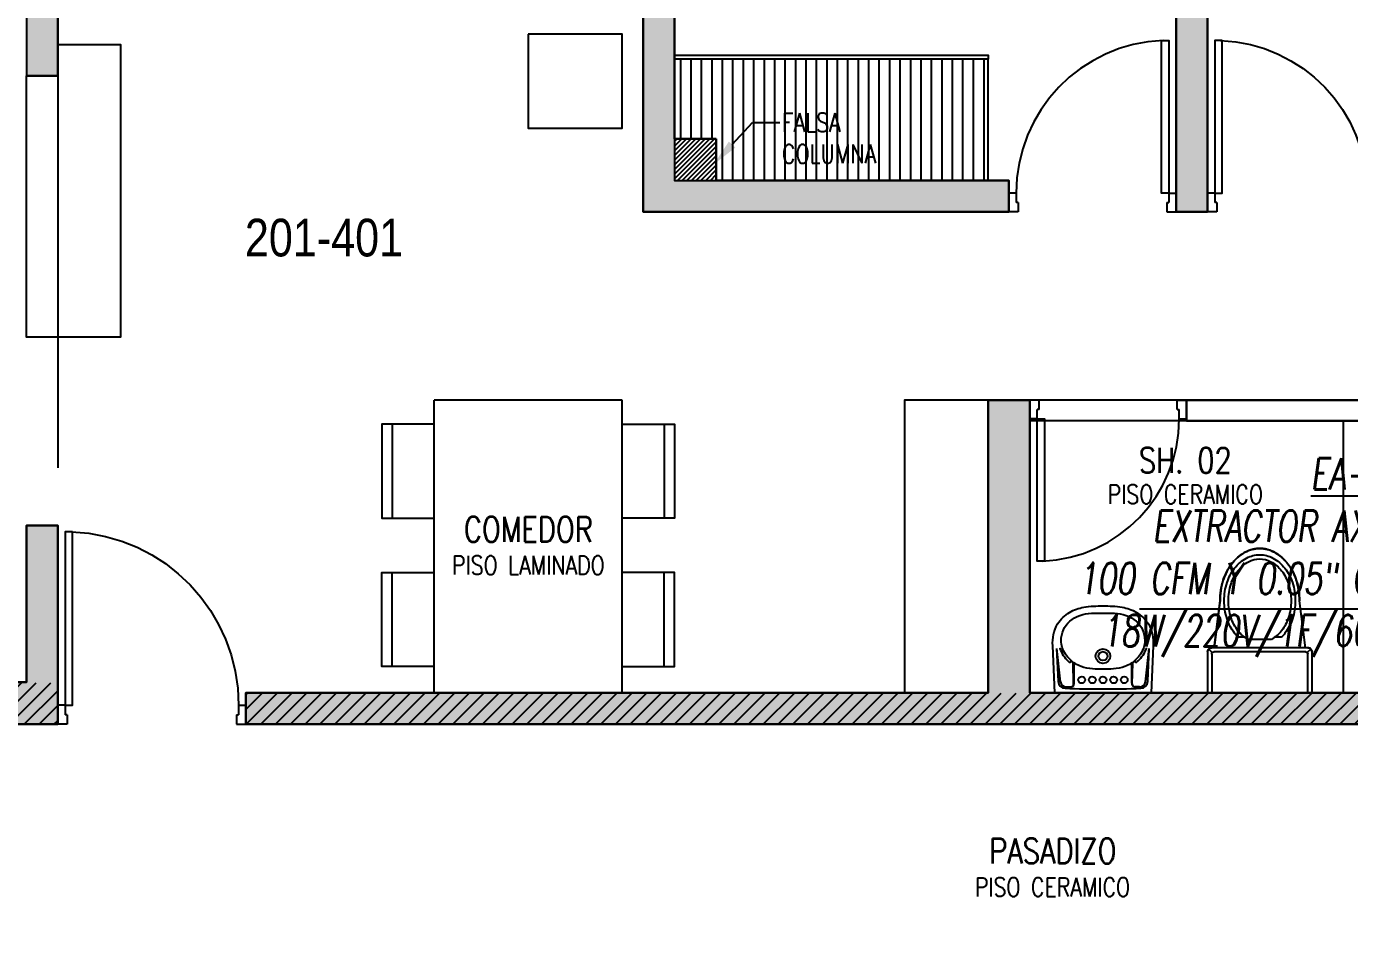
# Model space of a CAD drawing. Header units: millimetres. Extents: x -3 to 53, y -269 to 39.
# Drawn here: x 12 to 18.33, y -10.17 to -5.78 of the extents above; entities that cross this region are included whole.
import ezdxf
from ezdxf import colors
from ezdxf.entities.mleader import LeaderData, LeaderLine
from ezdxf.enums import TextEntityAlignment as Align
from ezdxf.math import Vec2, Vec3

# ---------------------------------------------------------------- set-up
doc = ezdxf.new("R2010")
doc.units = ezdxf.units.MM
doc.header["$LTSCALE"] = 15
doc.linetypes.add('HIDDEN2', pattern=[0.1875, 0.125, -0.0625])
doc.layers.get('0').update_dxf_attribs({"color": 250})
for name, color, linetype in [('A-EST HATCH', 250, 'Continuous'), ('A-EST PLACAS', 250, 'Continuous'), ('A-EST VIGAS', 250, 'HIDDEN2'), ('A-HATCH', 250, 'Continuous'), ('A-MOBILIARIO', 250, 'Continuous'), ('A-MURO BAJO', 251, 'Continuous'), ('A-NUMERACIONDEP', 251, 'Continuous'), ('A-PROYECCIONES', 250, 'HIDDEN2'), ('A-SANITARIOS', 250, 'Continuous'), ('A-TEXTO-ACABADO PISO', 250, 'Continuous'), ('A-TEXTO-AMBIENTE', 252, 'Continuous'), ('A-TEXTO-INDICACIONES', 250, 'Continuous'), ('DLP_MOBILIARIO FIJO', 250, 'Continuous'), ('L6 Linea fina', 141, 'Continuous'), ('MURO CF 60', 250, 'Continuous')]:
    doc.layers.add(name, color=color, linetype=linetype)
doc.layers.add('A-MUROS', color=252, linetype='Continuous', lineweight=30)
doc.styles.add('JNV ING', font='romans.shx', dxfattribs={"width": 0.7, "oblique": 8, "height": 0.15})
doc.styles.add('R80', font='ARIALN.TTF', dxfattribs={"height": 2.03})
doc.styles.add('ROMANS', font='romans.shx', dxfattribs={"width": 0.8})
pattern_1 = [(45, (359.99941, -38.84403), (-0.035355339, 0.035355339), [])]

# ---------------------------------------------------------------- blocks, each defined once
blk = doc.blocks.new('EST-P2')
at = {"layer": 'A-EST HATCH'}
h = blk.add_hatch(color=256, dxfattribs=at)
h.dxf.hatch_style = 1
h.paths.add_polyline_path([(-10.5, -10.99), (-10.5, -4.925), (-12, -4.925), (-12, -5.675), (-12.15, -5.675), (-12.15, -4.725), (-10.35, -4.725), (-10.35, -5.6), (-8.85, -5.6), (-8.85, -5.1), (-8.7, -5.1), (-8.7, -5.8), (-10.35, -5.8), (-10.35, -10.99)])
h.paths.add_polyline_path([(-31.6, -0.925), (-30, -0.925), (-30, 2.175), (-31.2, 2.175), (-31.2, 2.325), (-29.85, 2.325), (-29.85, -1.075), (-31.6, -1.075)])
h.paths.add_polyline_path([(-32.4, 2.325), (-32.55, 2.325), (-32.55, -1.075), (-32.4, -1.075)])
h.paths.add_polyline_path([(-37.9, 2.8), (-38.2, 2.8), (-38.2, 2.65), (-38.05, 2.65), (-38.05, -0.425), (-37.9, -0.425)])
h.paths.add_polyline_path([(-34.95, 2.175), (-34.95, -0.925), (-33.35, -0.925), (-33.35, -1.075), (-35.1, -1.075), (-35.1, 2.325), (-33.75, 2.325), (-33.75, 2.175)])
h.paths.add_polyline_path([(-44.2, 2.65), (-44.8, 2.65), (-44.8, 2.8), (-44.05, 2.8), (-44.05, -0.6), (-45.2, -0.6), (-45.2, -0.45), (-44.2, -0.45)])
h.paths.add_polyline_path([(-46, 2.8), (-46, -0.6), (-46.15, -0.6), (-46.15, 2.8)])
h.paths.add_polyline_path([(-46.95, -0.45), (-48.55, -0.45), (-48.55, 2.65), (-47.35, 2.65), (-47.35, 2.8), (-48.7, 2.8), (-48.7, -0.6), (-46.95, -0.6)])
h.paths.add_polyline_path([(-44.2, -10.9), (-44.8, -10.9), (-44.8, -11.05), (-44.05, -11.05), (-44.05, -7.65), (-45.2, -7.65), (-45.2, -7.8), (-44.2, -7.8)])
h.paths.add_polyline_path([(-46, -11.05), (-46, -7.65), (-46.15, -7.65), (-46.15, -11.05)])
h.paths.add_polyline_path([(-46.95, -7.8), (-48.55, -7.8), (-48.55, -10.9), (-47.35, -10.9), (-47.35, -11.05), (-48.7, -11.05), (-48.7, -7.65), (-46.95, -7.65)])
h.paths.add_polyline_path([(-41.35, -7.55), (-41.2, -7.55), (-41.2, -10.9), (-41.05, -10.9), (-41.05, -11.05), (-41.35, -11.05)])
h.paths.add_polyline_path([(-31.6, -7.325), (-30, -7.325), (-30, -10.425), (-31.2, -10.425), (-31.2, -10.575), (-29.85, -10.575), (-29.85, -7.175), (-31.6, -7.175)])
h.paths.add_polyline_path([(-32.4, -10.575), (-32.55, -10.575), (-32.55, -7.175), (-32.4, -7.175)])
h.paths.add_polyline_path([(-37.9, -11.05), (-38.2, -11.05), (-38.2, -10.9), (-38.05, -10.9), (-38.05, -7.825), (-37.9, -7.825)])
h.paths.add_polyline_path([(-34.95, -10.425), (-34.95, -7.325), (-33.35, -7.325), (-33.35, -7.175), (-35.1, -7.175), (-35.1, -10.575), (-33.75, -10.575), (-33.75, -10.425)])
h.paths.add_polyline_path([(-18.45, -0.925), (-20.05, -0.925), (-20.05, 2.175), (-18.85, 2.175), (-18.85, 2.325), (-20.2, 2.325), (-20.2, -1.075), (-18.45, -1.075)])
h.paths.add_polyline_path([(-17.65, 2.325), (-17.5, 2.325), (-17.5, -1.075), (-17.65, -1.075)])
h.paths.add_polyline_path([(-11.85, 2.8), (-11.85, 2.65), (-12, 2.65), (-12, -0.425), (-12.15, -0.425), (-12.15, 2.8)])
h.paths.add_polyline_path([(-15.1, 2.175), (-15.1, -0.925), (-16.7, -0.925), (-16.7, -1.075), (-14.95, -1.075), (-14.95, 2.325), (-16.3, 2.325), (-16.3, 2.175)])
h.paths.add_polyline_path([(-10.35, -2.45), (-8.7, -2.45), (-8.7, -3.15), (-8.85, -3.15), (-8.85, -2.65), (-10.35, -2.65), (-10.35, -3.525), (-12.15, -3.525), (-12.15, -2.575), (-12, -2.575), (-12, -3.325), (-10.5, -3.325), (-10.5, 2.74), (-10.35, 2.74)])
h.paths.add_polyline_path([(-5.85, 2.65), (-5.25, 2.65), (-5.25, 2.8), (-6, 2.8), (-6, -0.6), (-4.85, -0.6), (-4.85, -0.45), (-5.85, -0.45)])
h.paths.add_polyline_path([(-4.05, 2.8), (-4.05, -0.6), (-3.9, -0.6), (-3.9, 2.8)])
h.paths.add_polyline_path([(-3.1, -0.45), (-1.5, -0.45), (-1.5, 2.65), (-2.7, 2.65), (-2.7, 2.8), (-1.35, 2.8), (-1.35, -0.6), (-3.1, -0.6)])
h.paths.add_polyline_path([(-4.05, -11.05), (-4.05, -7.65), (-3.9, -7.65), (-3.9, -11.05)])
h.paths.add_polyline_path([(-3.1, -7.8), (-1.5, -7.8), (-1.5, -10.9), (-2.7, -10.9), (-2.7, -11.05), (-1.35, -11.05), (-1.35, -7.65), (-3.1, -7.65)])
h.paths.add_polyline_path([(-8.7, -7.55), (-8.85, -7.55), (-8.85, -10.9), (-9, -10.9), (-9, -11.05), (-8.7, -11.05)])
h.paths.add_polyline_path([(-18.45, -7.325), (-20.05, -7.325), (-20.05, -10.425), (-18.85, -10.425), (-18.85, -10.575), (-20.2, -10.575), (-20.2, -7.175), (-18.45, -7.175)])
h.paths.add_polyline_path([(-17.65, -10.575), (-17.5, -10.575), (-17.5, -7.175), (-17.65, -7.175)])
h.paths.add_polyline_path([(-12.15, -11.05), (-11.85, -11.05), (-11.85, -10.9), (-12, -10.9), (-12, -7.825), (-12.15, -7.825)])
h.paths.add_polyline_path([(-15.1, -10.425), (-15.1, -7.325), (-16.7, -7.325), (-16.7, -7.175), (-14.95, -7.175), (-14.95, -10.575), (-16.3, -10.575), (-16.3, -10.425)])
h.paths.add_polyline_path([(-39.7, -4.725), (-37.9, -4.725), (-37.9, -5.675), (-38.05, -5.675), (-38.05, -4.925), (-39.55, -4.925), (-39.55, -10.99), (-39.7, -10.99), (-39.7, -5.8), (-41.35, -5.8), (-41.35, -5.1), (-41.2, -5.1), (-41.2, -5.6), (-39.7, -5.6)])
h.paths.add_polyline_path([(-6, -11.05), (-6, -7.65), (-4.85, -7.65), (-4.85, -7.8), (-5.85, -7.8), (-5.85, -10.9), (-5.25, -10.9), (-5.25, -11.05)])
h.paths.add_polyline_path([(-3.0968, -2.7), (-2.95, -2.7), (-2.95, -1.5), (-5.1, -1.5), (-5.1, -1.65), (-4.65, -1.65), (-4.65, -3.25), (-4.45, -3.25), (-4.45, -1.65), (-3.1, -1.65), (-3.1, -2.7)], flags=17)
h.paths.add_polyline_path([(-3.0968, -5.55), (-2.95, -5.55), (-2.95, -6.75), (-5.1, -6.75), (-5.1, -6.6), (-4.65, -6.6), (-4.65, -5), (-4.45, -5), (-4.45, -6.6), (-3.1, -6.6), (-3.1, -5.55)], flags=17)
h.paths.add_polyline_path([(-8.8501, -4.05), (-6, -4.05), (-6, -1.5), (-5.85, -1.5), (-5.85, -4.05), (-3.1, -4.05), (-3.1, -3.45), (-2.95, -3.45), (-2.95, -4.05), (-0.2, -4.05), (-0.2, 0), (0, 0), (0, -8.25), (-0.2, -8.25), (-0.2, -4.2), (-2.95, -4.2), (-2.95, -4.8), (-3.1, -4.8), (-3.1, -4.2), (-5.85, -4.2), (-5.85, -6.75), (-6, -6.75), (-6, -4.2), (-8.8501, -4.2)])
h.paths.add_polyline_path([(-8.7, 2.8), (-8.7, -0.7), (-8.85, -0.7), (-8.85, 2.65), (-9, 2.65), (-9, 2.8)])
h.paths.add_polyline_path([(-39.7, 2.74), (-39.7, -2.45), (-41.35, -2.45), (-41.35, -3.15), (-41.2, -3.15), (-41.2, -2.65), (-39.7, -2.65), (-39.7, -3.525), (-37.9, -3.525), (-37.9, -2.575), (-38.05, -2.575), (-38.05, -3.325), (-39.55, -3.325), (-39.55, 2.74)])
h.paths.add_polyline_path([(-47.1, -4.05), (-49.85, -4.05), (-49.85, 0), (-50.05, 0), (-50.05, -8.25), (-49.85, -8.25), (-49.85, -4.2), (-47.1, -4.2), (-47.1, -4.8), (-46.95, -4.8), (-46.95, -4.2), (-44.2, -4.2), (-44.2, -6.75), (-44.05, -6.75), (-44.05, -4.2), (-41.1999, -4.2), (-41.1999, -4.05), (-44.05, -4.05), (-44.05, -1.5), (-44.2, -1.5), (-44.2, -4.05), (-46.95, -4.05), (-46.95, -3.45), (-47.1, -3.45)])
h.paths.add_polyline_path([(-41.35, 2.8), (-41.05, 2.8), (-41.05, 2.65), (-41.2, 2.65), (-41.2, -0.7), (-41.35, -0.7)])
h.paths.add_polyline_path([(-46.9532, -2.7), (-47.1, -2.7), (-47.1, -1.5), (-44.95, -1.5), (-44.95, -1.65), (-45.4, -1.65), (-45.4, -3.25), (-45.6, -3.25), (-45.6, -1.65), (-46.95, -1.65), (-46.95, -2.7)], flags=17)
h.paths.add_polyline_path([(-46.9532, -5.55), (-47.1, -5.55), (-47.1, -6.75), (-44.95, -6.75), (-44.95, -6.6), (-45.4, -6.6), (-45.4, -5), (-45.6, -5), (-45.6, -6.6), (-46.95, -6.6), (-46.95, -5.55)], flags=17)
h.paths.add_polyline_path([(-26.7, -3.525), (-26.85, -3.525), (-26.85, 0.175), (-26.7, 0.175)])
h.paths.add_polyline_path([(-22.45, -3.525), (-13.05, -3.525), (-13.05, -3.375), (-16.6, -3.375), (-16.6, -1.975), (-16.8, -1.975), (-16.8, -3.375), (-19.7, -3.375), (-19.7, -1.975), (-19.85, -1.975), (-19.85, -3.375), (-22.25, -3.375), (-22.25, -2.125), (-20.6, -2.125), (-20.6, -1.975), (-22.875, -1.975), (-22.875, -2.125), (-22.45, -2.125)])
h.paths.add_polyline_path([(-22.9, -3.525), (-24.9, -3.525), (-24.9, -3.375), (-23.05, -3.375), (-23.05, 0.025), (-24.9, 0.025), (-24.9, 0.175), (-23.05, 0.175), (-23.05, 2.325), (-22.2, 2.325), (-22.2, 2.175), (-22.9, 2.175)])
h.paths.add_polyline_path([(-27.6, -2.125), (-27.6, -3.525), (-37, -3.525), (-37, -3.375), (-33.45, -3.375), (-33.45, -1.975), (-33.25, -1.975), (-33.25, -3.375), (-30.35, -3.375), (-30.35, -1.975), (-30.2, -1.975), (-30.2, -3.375), (-27.8, -3.375), (-27.8, -2.125), (-29.45, -2.125), (-29.45, -1.975), (-27.255, -1.975), (-27.255, -2.125)])
h.paths.add_polyline_path([(-27.23, 2.175), (-27.85, 2.175), (-27.85, 2.325), (-27.03, 2.325), (-27.03, -3.525), (-27.23, -3.525)])
h.paths.add_polyline_path([(-27.03, -6.3), (-27.03, -10.575), (-27.85, -10.575), (-27.85, -10.425), (-27.23, -10.425), (-27.23, -6.3)])
h.paths.add_polyline_path([(-29, -6.275), (-29, -6.125), (-27.23, -6.125), (-27.23, -4.875), (-29.75, -4.875), (-29.75, -6.275), (-29.9, -6.275), (-29.9, -4.875), (-33.25, -4.875), (-33.25, -6.275), (-33.45, -6.275), (-33.45, -4.875), (-37, -4.875), (-37, -4.725), (-27.03, -4.725), (-27.03, -6.275)])
h.paths.add_polyline_path([(-23.05, -6.3), (-23.05, -10.025), (-26.7, -10.025), (-26.7, -7.375), (-24.35, -7.375), (-24.35, -6.825), (-24.05, -6.825), (-24.05, -6.675), (-24.5, -6.675), (-24.5, -7.225), (-26.7, -7.225), (-26.7, -4.875), (-24.05, -4.875), (-24.05, -4.725), (-26.85, -4.725), (-26.85, -10.175), (-23.05, -10.175), (-23.05, -10.575), (-22.2, -10.575), (-22.2, -10.425), (-22.9, -10.425), (-22.9, -6.3)])
h.paths.add_polyline_path([(-21.05, -6.275), (-21.05, -6.125), (-22.85, -6.125), (-22.85, -4.875), (-20.3, -4.875), (-20.3, -6.275), (-20.15, -6.275), (-20.15, -4.875), (-16.8, -4.875), (-16.8, -6.275), (-16.6, -6.275), (-16.6, -4.875), (-13.05, -4.875), (-13.05, -4.725), (-23.05, -4.725), (-23.05, -6.275)])
at = {"layer": 'A-EST PLACAS'}
for points in [[(-37.9, 2.8), (-38.2, 2.8), (-38.2, 2.65), (-38.05, 2.65), (-38.05, -0.425), (-37.9, -0.425)], [(-39.7, 2.74), (-39.7, -2.45), (-41.35, -2.45), (-41.35, -3.15), (-41.2, -3.15), (-41.2, -2.65), (-39.7, -2.65), (-39.7, -3.525), (-37.9, -3.525), (-37.9, -2.575), (-38.05, -2.575), (-38.05, -3.325), (-39.55, -3.325), (-39.55, 2.74)], [(-34.95, 2.175), (-34.95, -0.925), (-33.35, -0.925), (-33.35, -1.075), (-35.1, -1.075), (-35.1, 2.325), (-33.75, 2.325), (-33.75, 2.175)], [(-32.4, 2.325), (-32.55, 2.325), (-32.55, -1.075), (-32.4, -1.075)], [(-27.6, -2.125), (-27.6, -3.525), (-37, -3.525), (-37, -3.375), (-33.45, -3.375), (-33.45, -1.975), (-33.25, -1.975), (-33.25, -3.375), (-30.35, -3.375), (-30.35, -1.975), (-30.2, -1.975), (-30.2, -3.375), (-27.8, -3.375), (-27.8, -2.125), (-29.45, -2.125), (-29.45, -1.975), (-27.255, -1.975), (-27.255, -2.125)]]:
    blk.add_lwpolyline(points, close=True, dxfattribs=at)
at = {"layer": 'A-EST VIGAS'}
blk.add_line((-37.9, -0.425), (-37.9, -2.575), dxfattribs=at)
blk = doc.blocks.new('_Dot')
at = {"color": 0, "linetype": 'ByBlock', "lineweight": -2}
blk.add_line((-0.5, 0), (-1, 0), dxfattribs=at)
at = {"color": 0, "linetype": 'ByBlock', "const_width": 0.5}
blk.add_lwpolyline([(-0.25, 0, 1), (0.25, 0, 1)], format="xyb", close=True, dxfattribs=at)
blk = doc.blocks.new('SIFON JET_PLANTA')
at = {"extrusion": (-2.64698e-23, 6.61744e-24, -1)}
for p, q in [((-0.449, 0.1899, 0), (-0.44, 0.19, 0)), ((-0.44, 0.19, 0), (-0.4322, 0.191, 0)), ((-0.4322, 0.191, 0), (-0.215, 0.2181, 0)), ((-0.215, 0.2278, 0), (-0.2149, 0.2323, 0)), ((-0.215, 0.2234, 0), (-0.215, 0.2278, 0)), ((-0.215, 0.2181, 0), (-0.215, 0.2234, 0)), ((-0.2149, 0.2323, 0), (-0.2142, 0.2356, 0)), ((-0.2142, 0.2356, 0), (-0.2129, 0.239, 0)), ((-0.2129, 0.239, 0), (-0.211, 0.2419, 0)), ((-0.211, 0.2419, 0), (-0.2091, 0.2441, 0)), ((-0.2091, 0.2441, 0), (-0.2077, 0.2455, 0)), ((-0.2077, 0.2455, 0), (-0.2055, 0.247, 0)), ((-0.2055, 0.247, 0), (-0.2007, 0.2492, 0)), ((-0.2007, 0.2492, 0), (-0.195, 0.25, 0)), ((-0.195, 0.25, 0), (-0.195, 0.25, 0)), ((-0.195, 0.25, 0), (-0.1605, 0.25, 0)), ((-0.1605, 0.25, 0), (-0.0975, 0.25, 0)), ((-0.0975, 0.25, 0), (-0.0323, 0.25, 0)), ((-0.0323, 0.25, 0), (0, 0.25, 0)), ((0, 0.25, 0), (0, -0.25, 0)), ((-0.6299, 0.1235, 0), (-0.6251, 0.1276, 0)), ((-0.6251, 0.1276, 0), (-0.6206, 0.1314, 0)), ((-0.6206, 0.1314, 0), (-0.6168, 0.1344, 0)), ((-0.6168, 0.1344, 0), (-0.6106, 0.1389, 0)), ((-0.6106, 0.1389, 0), (-0.6061, 0.142, 0)), ((-0.6061, 0.142, 0), (-0.6, 0.1461, 0)), ((-0.6, 0.1461, 0), (-0.5963, 0.1484, 0)), ((-0.5963, 0.1484, 0), (-0.5908, 0.1517, 0)), ((-0.5908, 0.1517, 0), (-0.5862, 0.1543, 0)), ((-0.5862, 0.1543, 0), (-0.5794, 0.158, 0)), ((-0.5794, 0.158, 0), (-0.5693, 0.1629, 0)), ((-0.5693, 0.1629, 0), (-0.5517, 0.1703, 0)), ((-0.5517, 0.1703, 0), (-0.5465, 0.1722, 0)), ((-0.5465, 0.1722, 0), (-0.5385, 0.1749, 0)), ((-0.5385, 0.1749, 0), (-0.5346, 0.176, 0)), ((-0.5346, 0.176, 0), (-0.5265, 0.1784, 0)), ((-0.5265, 0.1784, 0), (-0.5216, 0.1797, 0)), ((-0.5216, 0.1797, 0), (-0.5148, 0.1813, 0)), ((-0.5148, 0.1813, 0), (-0.5079, 0.1829, 0)), ((-0.5079, 0.1829, 0), (-0.5016, 0.1842, 0)), ((-0.5016, 0.1842, 0), (-0.4865, 0.1867, 0)), ((-0.4865, 0.1867, 0), (-0.4763, 0.188, 0)), ((-0.4763, 0.188, 0), (-0.4726, 0.1884, 0)), ((-0.4726, 0.1884, 0), (-0.4636, 0.1892, 0)), ((-0.4636, 0.1892, 0), (-0.4549, 0.1897, 0)), ((-0.4549, 0.1897, 0), (-0.449, 0.1899, 0)), ((-0.6779, 0.0582, 0), (-0.6745, 0.0655, 0)), ((-0.6745, 0.0655, 0), (-0.6722, 0.0699, 0)), ((-0.6745, 0.0655, 0), (-0.6745, 0.0655, 0)), ((-0.6722, 0.0699, 0), (-0.6705, 0.0728, 0)), ((-0.6705, 0.0728, 0), (-0.669, 0.0755, 0)), ((-0.669, 0.0755, 0), (-0.6672, 0.0785, 0)), ((-0.6672, 0.0785, 0), (-0.665, 0.082, 0)), ((-0.665, 0.082, 0), (-0.6634, 0.0845, 0)), ((-0.6634, 0.0845, 0), (-0.6611, 0.088, 0)), ((-0.6611, 0.088, 0), (-0.657, 0.0936, 0)), ((-0.657, 0.0936, 0), (-0.6534, 0.0984, 0)), ((-0.657, 0.0936, 0), (-0.657, 0.0936, 0)), ((-0.6534, 0.0984, 0), (-0.6503, 0.1023, 0)), ((-0.6534, 0.0984, 0), (-0.6534, 0.0984, 0)), ((-0.6503, 0.1023, 0), (-0.6453, 0.108, 0)), ((-0.6453, 0.108, 0), (-0.6386, 0.1152, 0)), ((-0.6386, 0.1152, 0), (-0.6326, 0.121, 0)), ((-0.6326, 0.121, 0), (-0.6299, 0.1235, 0)), ((-0.69, 0, 0), (-0.6899, 0.0044, 0)), ((-0.6899, 0.0044, 0), (-0.6897, 0.0096, 0)), ((-0.6897, 0.0096, 0), (-0.6893, 0.014, 0)), ((-0.6893, 0.014, 0), (-0.6887, 0.0194, 0)), ((-0.6887, 0.0194, 0), (-0.6881, 0.0236, 0)), ((-0.6881, 0.0236, 0), (-0.6872, 0.0284, 0)), ((-0.6881, 0.0236, 0), (-0.6881, 0.0236, 0)), ((-0.6872, 0.0284, 0), (-0.6867, 0.031, 0)), ((-0.6867, 0.031, 0), (-0.6855, 0.0361, 0)), ((-0.6855, 0.0361, 0), (-0.6838, 0.0421, 0)), ((-0.6855, 0.0361, 0), (-0.6855, 0.0361, 0)), ((-0.6838, 0.0421, 0), (-0.6819, 0.048, 0)), ((-0.6838, 0.0421, 0), (-0.6838, 0.0421, 0)), ((-0.6819, 0.048, 0), (-0.6804, 0.0521, 0)), ((-0.6804, 0.0521, 0), (-0.6793, 0.0547, 0)), ((-0.6793, 0.0547, 0), (-0.6779, 0.0582, 0)), ((-0.6899, -0.0065, 0), (-0.69, 0, 0)), ((-0.6896, -0.0111, 0), (-0.6899, -0.0065, 0)), ((-0.6891, -0.0164, 0), (-0.6896, -0.0111, 0)), ((-0.6881, -0.0232, 0), (-0.6891, -0.0164, 0)), ((-0.6876, -0.0264, 0), (-0.6881, -0.0232, 0)), ((-0.687, -0.0296, 0), (-0.6876, -0.0264, 0)), ((-0.6864, -0.0321, 0), (-0.687, -0.0296, 0)), ((-0.6855, -0.0361, 0), (-0.6864, -0.0321, 0)), ((-0.6838, -0.0419, 0), (-0.6855, -0.0361, 0)), ((-0.6827, -0.0457, 0), (-0.6838, -0.0419, 0)), ((-0.6814, -0.0492, 0), (-0.6827, -0.0457, 0)), ((-0.6803, -0.0522, 0), (-0.6814, -0.0492, 0)), ((-0.6792, -0.0551, 0), (-0.6803, -0.0522, 0)), ((-0.6779, -0.0581, 0), (-0.6792, -0.0551, 0)), ((-0.677, -0.0602, 0), (-0.6779, -0.0581, 0)), ((-0.6751, -0.0642, 0), (-0.677, -0.0602, 0)), ((-0.6722, -0.0699, 0), (-0.6751, -0.0642, 0)), ((-0.6706, -0.0727, 0), (-0.6722, -0.0699, 0)), ((-0.6679, -0.0774, 0), (-0.6706, -0.0727, 0)), ((-0.6646, -0.0826, 0), (-0.6679, -0.0774, 0)), ((-0.6623, -0.0862, 0), (-0.6646, -0.0826, 0)), ((-0.6599, -0.0897, 0), (-0.6623, -0.0862, 0)), ((-0.6554, -0.0958, 0), (-0.6599, -0.0897, 0)), ((-0.6494, -0.1032, 0), (-0.6554, -0.0958, 0)), ((-0.6458, -0.1074, 0), (-0.6494, -0.1032, 0)), ((-0.64, -0.1137, 0), (-0.6458, -0.1074, 0)), ((-0.6379, -0.1158, 0), (-0.64, -0.1137, 0)), ((-0.6347, -0.119, 0), (-0.6379, -0.1158, 0)), ((-0.6335, -0.1201, 0), (-0.6347, -0.119, 0)), ((-0.6347, -0.119, 0), (-0.6347, -0.119, 0)), ((-0.6318, -0.1217, 0), (-0.6335, -0.1201, 0)), ((-0.6305, -0.123, 0), (-0.6318, -0.1217, 0)), ((-0.6318, -0.1217, 0), (-0.6318, -0.1217, 0)), ((-0.6288, -0.1244, 0), (-0.6305, -0.123, 0)), ((-0.6276, -0.1255, 0), (-0.6288, -0.1244, 0)), ((-0.6262, -0.1268, 0), (-0.6276, -0.1255, 0)), ((-0.6245, -0.1281, 0), (-0.6262, -0.1268, 0)), ((-0.6235, -0.1291, 0), (-0.6245, -0.1281, 0)), ((-0.6245, -0.1281, 0), (-0.6245, -0.1281, 0)), ((-0.6223, -0.13, 0), (-0.6235, -0.1291, 0)), ((-0.6215, -0.1307, 0), (-0.6223, -0.13, 0)), ((-0.6204, -0.1315, 0), (-0.6215, -0.1307, 0)), ((-0.6193, -0.1324, 0), (-0.6204, -0.1315, 0)), ((-0.6179, -0.1335, 0), (-0.6193, -0.1324, 0)), ((-0.6168, -0.1344, 0), (-0.6179, -0.1335, 0)), ((-0.6153, -0.1355, 0), (-0.6168, -0.1344, 0)), ((-0.6142, -0.1363, 0), (-0.6153, -0.1355, 0)), ((-0.612, -0.1379, 0), (-0.6142, -0.1363, 0)), ((-0.6086, -0.1403, 0), (-0.612, -0.1379, 0)), ((-0.607, -0.1415, 0), (-0.6086, -0.1403, 0)), ((-0.6058, -0.1422, 0), (-0.607, -0.1415, 0)), ((-0.6039, -0.1435, 0), (-0.6058, -0.1422, 0)), ((-0.602, -0.1448, 0), (-0.6039, -0.1435, 0)), ((-0.6004, -0.1458, 0), (-0.602, -0.1448, 0)), ((-0.5987, -0.1469, 0), (-0.6004, -0.1458, 0)), ((-0.5964, -0.1483, 0), (-0.5987, -0.1469, 0)), ((-0.595, -0.1492, 0), (-0.5964, -0.1483, 0)), ((-0.5936, -0.15, 0), (-0.595, -0.1492, 0)), ((-0.5918, -0.1511, 0), (-0.5936, -0.15, 0)), ((-0.5896, -0.1524, 0), (-0.5918, -0.1511, 0)), ((-0.5871, -0.1538, 0), (-0.5896, -0.1524, 0)), ((-0.5833, -0.1559, 0), (-0.5871, -0.1538, 0)), ((-0.5781, -0.1587, 0), (-0.5833, -0.1559, 0)), ((-0.5759, -0.1598, 0), (-0.5781, -0.1587, 0)), ((-0.5738, -0.1608, 0), (-0.5759, -0.1598, 0)), ((-0.5702, -0.1625, 0), (-0.5738, -0.1608, 0)), ((-0.5675, -0.1637, 0), (-0.5702, -0.1625, 0)), ((-0.5659, -0.1645, 0), (-0.5675, -0.1637, 0)), ((-0.5644, -0.1652, 0), (-0.5659, -0.1645, 0)), ((-0.5614, -0.1664, 0), (-0.5644, -0.1652, 0)), ((-0.5598, -0.1671, 0), (-0.5614, -0.1664, 0)), ((-0.5568, -0.1683, 0), (-0.5598, -0.1671, 0)), ((-0.5543, -0.1693, 0), (-0.5568, -0.1683, 0)), ((-0.551, -0.1706, 0), (-0.5543, -0.1693, 0)), ((-0.5491, -0.1713, 0), (-0.551, -0.1706, 0)), ((-0.5465, -0.1722, 0), (-0.5491, -0.1713, 0)), ((-0.5449, -0.1728, 0), (-0.5465, -0.1722, 0)), ((-0.5428, -0.1735, 0), (-0.5449, -0.1728, 0)), ((-0.5412, -0.174, 0), (-0.5428, -0.1735, 0)), ((-0.5385, -0.1749, 0), (-0.5412, -0.174, 0)), ((-0.5352, -0.1759, 0), (-0.5385, -0.1749, 0)), ((-0.5385, -0.1749, 0), (-0.5385, -0.1749, 0)), ((-0.5321, -0.1768, 0), (-0.5352, -0.1759, 0)), ((-0.5296, -0.1775, 0), (-0.5321, -0.1768, 0)), ((-0.5267, -0.1783, 0), (-0.5296, -0.1775, 0)), ((-0.5238, -0.1791, 0), (-0.5267, -0.1783, 0)), ((-0.5267, -0.1783, 0), (-0.5267, -0.1783, 0)), ((-0.5217, -0.1796, 0), (-0.5238, -0.1791, 0)), ((-0.5177, -0.1807, 0), (-0.5217, -0.1796, 0)), ((-0.5151, -0.1813, 0), (-0.5177, -0.1807, 0)), ((-0.5118, -0.1821, 0), (-0.5151, -0.1813, 0)), ((-0.5094, -0.1826, 0), (-0.5118, -0.1821, 0)), ((-0.5066, -0.1832, 0), (-0.5094, -0.1826, 0)), ((-0.5022, -0.184, 0), (-0.5066, -0.1832, 0)), ((-0.4974, -0.1849, 0), (-0.5022, -0.184, 0)), ((-0.495, -0.1854, 0), (-0.4974, -0.1849, 0)), ((-0.4974, -0.1849, 0), (-0.4974, -0.1849, 0)), ((-0.4936, -0.1856, 0), (-0.495, -0.1854, 0)), ((-0.4916, -0.1859, 0), (-0.4936, -0.1856, 0)), ((-0.4884, -0.1864, 0), (-0.4916, -0.1859, 0)), ((-0.4862, -0.1867, 0), (-0.4884, -0.1864, 0)), ((-0.4824, -0.1872, 0), (-0.4862, -0.1867, 0)), ((-0.4812, -0.1874, 0), (-0.4824, -0.1872, 0)), ((-0.4785, -0.1877, 0), (-0.4812, -0.1874, 0)), ((-0.4761, -0.188, 0), (-0.4785, -0.1877, 0)), ((-0.4735, -0.1883, 0), (-0.4761, -0.188, 0)), ((-0.4695, -0.1887, 0), (-0.4735, -0.1883, 0)), ((-0.4651, -0.189, 0), (-0.4695, -0.1887, 0)), ((-0.4639, -0.1891, 0), (-0.4651, -0.189, 0)), ((-0.4651, -0.189, 0), (-0.4651, -0.189, 0)), ((-0.4619, -0.1893, 0), (-0.4639, -0.1891, 0)), ((-0.4592, -0.1894, 0), (-0.4619, -0.1893, 0)), ((-0.4568, -0.1896, 0), (-0.4592, -0.1894, 0)), ((-0.455, -0.1897, 0), (-0.4568, -0.1896, 0)), ((-0.4518, -0.1898, 0), (-0.455, -0.1897, 0)), ((-0.449, -0.1899, 0), (-0.4518, -0.1898, 0)), ((-0.4467, -0.1899, 0), (-0.449, -0.1899, 0)), ((-0.4428, -0.19, 0), (-0.4467, -0.1899, 0)), ((-0.44, -0.19, 0), (-0.4428, -0.19, 0)), ((-0.215, -0.2181, 0), (-0.44, -0.19, 0)), ((-0.215, -0.227, 0), (-0.215, -0.2181, 0)), ((-0.215, -0.23, 0), (-0.215, -0.227, 0)), ((-0.2147, -0.2335, 0), (-0.215, -0.23, 0)), ((-0.2138, -0.2369, 0), (-0.2147, -0.2335, 0)), ((-0.2126, -0.2395, 0), (-0.2138, -0.2369, 0)), ((-0.2138, -0.2369, 0), (-0.2138, -0.2369, 0)), ((-0.2108, -0.2423, 0), (-0.2126, -0.2395, 0)), ((-0.2126, -0.2395, 0), (-0.2126, -0.2395, 0)), ((-0.2091, -0.2441, 0), (-0.2108, -0.2423, 0)), ((-0.2108, -0.2423, 0), (-0.2108, -0.2423, 0)), ((-0.2108, -0.2423, 0), (-0.2108, -0.2423, 0)), ((-0.209, -0.244, 0), (-0.2091, -0.2441, 0)), ((-0.2067, -0.2462, 0), (-0.209, -0.244, 0)), ((-0.209, -0.244, 0), (-0.209, -0.244, 0)), ((-0.2029, -0.2484, 0), (-0.2067, -0.2462, 0)), ((-0.2067, -0.2462, 0), (-0.2067, -0.2462, 0)), ((-0.1995, -0.2495, 0), (-0.2029, -0.2484, 0)), ((-0.2029, -0.2484, 0), (-0.2029, -0.2484, 0)), ((-0.195, -0.25, 0), (-0.1995, -0.2495, 0)), ((0, -0.25, 0), (-0.195, -0.25, 0))]:
    blk.add_line(p, q, dxfattribs=at)
for p, q in [((-0.215, 0.2181, 0), (-0.44, 0.19, 0)), ((-0.215, -0.23, 0), (-0.215, 0.23, 0)), ((-0.2091, 0.2441, 0), (-0.1921, 0.2271, 0)), ((-0.195, 0.25, 0), (0, 0.25, 0)), ((-0.195, -0.22, 0), (-0.195, 0.22, 0)), ((-0.185, 0.23, 0), (0, 0.23, 0)), ((0, 0.25, 0), (0, -0.25, 0)), ((-0.265, 0.0718, 0), (-0.265, 0.1028, 0)), ((-0.255, -0.0562, 0), (-0.255, 0.0562, 0)), ((-0.265, -0.1028, 0), (-0.265, -0.0718, 0)), ((-0.215, -0.2181, 0), (-0.44, -0.19, 0)), ((-0.2091, -0.2441, 0), (-0.1921, -0.2271, 0)), ((0, -0.25, 0), (-0.195, -0.25, 0)), ((0, -0.23, 0), (-0.185, -0.23, 0))]:
    blk.add_line(p, q)
at = {"elevation": 0}
for points in [[(-0.265, 0.1028, 0.0362), (-0.2844, 0.1202, 0.08725), (-0.3535, 0.1565, 0.077598), (-0.44, 0.17, 0.077598), (-0.5265, 0.1565, 0.08725), (-0.5956, 0.1202, 0.105601), (-0.6443, 0.0627, 0.12364), (-0.66, 0, 0.12364), (-0.6443, -0.0627, 0.105601), (-0.5956, -0.1202, 0.08725), (-0.5265, -0.1565, 0.077598), (-0.44, -0.17, 0.077598)], [(-0.255, 0.0562, 0.100268), (-0.2967, 0.1044, 0.08725), (-0.3596, 0.1374, 0.077598), (-0.44, 0.15, 0.077598), (-0.5204, 0.1374, 0.08725), (-0.5833, 0.1044, 0.105601), (-0.6266, 0.0532, 0.12364), (-0.64, 0, 0.12364), (-0.6266, -0.0532, 0.105601), (-0.5833, -0.1044, 0.08725), (-0.5204, -0.1374, 0.077598), (-0.44, -0.15, 0.077598)], [(-0.44, -0.15, 0.077598), (-0.3596, -0.1374, 0.08725), (-0.2967, -0.1044, 0.100268), (-0.255, -0.0562, 0.12364)], [(-0.44, -0.17, 0.077598), (-0.3535, -0.1565, 0.08725), (-0.2844, -0.1202, 0.0362), (-0.265, -0.1028, 0.12364)]]:
    blk.add_lwpolyline(points, format="xyb", dxfattribs=at)
for centre, radius, start, end in [((-0.44, -0.1379, 0), 0.3279, 90, 107.47412), ((-0.195, 0.23, 0), 0.02, 90, 180), ((-0.185, 0.22, 0), 0.01, 90, 180), ((-0.4939, -0.0273, 0), 0.203, 127.23483, 151.40883), ((-0.4613, -0.0702, 0), 0.257, 107.47412, 127.23483), ((-0.544, 0, 0), 0.146, 151.40883, 180), ((-0.544, 0, 0), 0.146, 180, 208.59117), ((-0.4939, 0.0273, 0), 0.203, 208.59117, 232.76517), ((-0.4613, 0.0702, 0), 0.257, 232.76517, 252.52588), ((-0.44, 0.1379, 0), 0.3279, 252.52588, 270), ((-0.195, -0.23, 0), 0.02, 180, 270), ((-0.185, -0.22, 0), 0.01, 180, 270)]:
    blk.add_arc(centre, radius, start, end)
blk = doc.blocks.new('BOWL-ITALGRIF_VARADERO_01')
for p, q in [((-0.2032, -0.1971), (-0.2208, -0.038)), ((0.2032, -0.1971), (0.2208, -0.038)), ((-0.1404, -0.2077), (-0.1424, -0.1083)), ((-0.1375, -0.205), (-0.1375, -0.1117)), ((0.1375, -0.205), (0.1375, -0.1117)), ((0.1404, -0.2077), (0.1424, -0.1083)), ((-0.1753, -0.222), (-0.1544, -0.222)), ((0.1753, -0.222), (0.1544, -0.222))]:
    blk.add_line(p, q)
for points in [[(-0.0917, 0.1589, -0.02989), (-0.0456, 0.1646, -0.007822), (0.0456, 0.1646, -0.02989), (0.0918, 0.1589, -0.091737), (0.1601, 0.1343, -0.112496), (0.2175, 0.0792, -0.147885), (0.2402, -0.0257), (0.23, -0.25), (-0.23, -0.25), (-0.2402, -0.0257, -0.147885), (-0.2175, 0.0792, -0.112496), (-0.1601, 0.1343, -0.091737)], [(-0.0496, -0.1363, -0.062677), (-0.1048, -0.1249, -0.110639), (-0.1576, -0.091, -0.120976), (-0.195, -0.0344, -0.061198), (-0.2, 0, -0.21707), (-0.1593, 0.092, -0.174983), (-0.0545, 0.1298, -0.010618), (0, 0.131, -0.010618), (0.0545, 0.1298, -0.174983), (0.1593, 0.092, -0.21707), (0.2, 0, -0.061198), (0.195, -0.0344, -0.120976), (0.1576, -0.091, -0.110639), (0.1048, -0.1249, -0.062677), (0.0496, -0.1363, -0.017583), (0, -0.138, -0.017583)]]:
    blk.add_lwpolyline(points, format="xyb", close=True)
for points in [[(-0.2216, -0.0381), (-0.2145, -0.1954, 0.390823), (-0.1807, -0.2288, 0.017524), (0.1807, -0.2288, 0.390823), (0.2145, -0.1954), (0.2216, -0.0381)], [(-0.2072, -0.035, 0.005), (-0.2064, -0.038, 0.121292), (-0.166, -0.0996, 0.007977), (-0.1624, -0.1031)], [(0.2072, -0.035, -0.005), (0.2064, -0.038, -0.121292), (0.166, -0.0996, -0.007977), (0.1624, -0.1031)]]:
    blk.add_lwpolyline(points, format="xyb")
for centre, radius in [((0, -0.075), 0.035), ((0, -0.075), 0.0215), ((-0.1015, -0.1885), 0.0165), ((-0.051, -0.1885), 0.0165), ((0, -0.1885), 0.0165), ((0.051, -0.1885), 0.0165), ((0.1015, -0.1885), 0.0165)]:
    blk.add_circle(centre, radius)
for centre, radius, start, end in [((-0.1583, -0.0987), 0.006, 226.64309, 46.64309), ((-0.1404, -0.1083), 0.002, 54.36186, 181.13739), ((-0.1355, -0.1117), 0.002, 56.71088, 180), ((0.1048, -0.1249), 9.094947017729287e-16, 0, 217.6714), ((0.1355, -0.1117), 0.002, 0, 123.28912), ((0.1404, -0.1083), 0.002, 358.86261, 125.63814), ((0.1583, -0.0987), 0.006, 133.35691, 313.35691), ((-0.1753, -0.194), 0.028, 186.31112, 270), ((-0.1545, -0.205), 0.017, 270, 0), ((-0.1544, -0.208), 0.014, 270, 1.13739), ((0.1545, -0.205), 0.017, 180, 270), ((0.1544, -0.208), 0.014, 178.86261, 270), ((0.1753, -0.194), 0.028, 270, 353.68888)]:
    blk.add_arc(centre, radius, start, end)
blk = doc.blocks.new('A$C72FD42DB')
for p, q in [((0.3255, 1.4, 0), (1.2255, 1.4, 0)), ((0.3255, 0), (0.3255, 1.4, 0)), ((1.2255, 0), (1.2255, 1.4, 0)), ((0.3255, 0), (1.2255, 0))]:
    blk.add_line(p, q)
for points in [[(0.3255, 1.285), (0.0755, 1.285), (0.0755, 0.835), (0.3255, 0.835)], [(0.1255, 1.285), (0.1255, 0.835)], [(1.2255, 1.285), (1.4755, 1.285), (1.4755, 0.835), (1.2255, 0.835)], [(1.4255, 1.285), (1.4255, 0.835)], [(0.3255, 0.125), (0.0755, 0.125), (0.0755, 0.575), (0.3255, 0.575)], [(0.1255, 0.125), (0.1255, 0.575)], [(1.2255, 0.125), (1.4755, 0.125), (1.4755, 0.575), (1.2255, 0.575)], [(1.4255, 0.125), (1.4255, 0.575)]]:
    blk.add_lwpolyline(points)
blk = doc.blocks.new('*U141')
for p, q in [((0.01, 0.755), (0.01, 0.8)), ((0.1, 0.765), (0.055, 0.765)), ((0.055, 0.755), (0.055, 0.765)), ((0.1, 0.765), (0.1, 0.8)), ((0.055, 0.755), (0.01, 0.755)), ((0.055, 0.045), (0.01, 0.045)), ((0.01, 0.045), (0.01, 0)), ((0.055, 0.045), (0.055, 0.035)), ((0.1, 0.035), (0.055, 0.035)), ((0.1, 0.035), (0.1, 0))]:
    blk.add_line(p, q)
blk.add_lwpolyline([(0.83, 0.07), (0.83, 0.035), (0.1, 0.035), (0.1, 0.07)], close=True)
at = {"linetype": 'HIDDEN2'}
blk.add_arc((0.0996, 0.034), 0.731, 2.23015, 89.96723, dxfattribs=at)
blk = doc.blocks.new('*U142')
for p, q in [((0.01, 0.705), (0.01, 0.75)), ((0.055, 0.705), (0.01, 0.705)), ((0.1, 0.715), (0.055, 0.715)), ((0.055, 0.705), (0.055, 0.715)), ((0.1, 0.715), (0.1, 0.75)), ((0.055, 0.045), (0.01, 0.045)), ((0.01, 0.045), (0.01, 0)), ((0.055, 0.045), (0.055, 0.035)), ((0.1, 0.035), (0.055, 0.035)), ((0.1, 0.035), (0.1, 0))]:
    blk.add_line(p, q)
blk.add_lwpolyline([(0.78, 0.07), (0.78, 0.035), (0.1, 0.035), (0.1, 0.07)], close=True)
at = {"linetype": 'HIDDEN2'}
blk.add_arc((0.0996, 0.0341), 0.6809, 2.23015, 89.96723, dxfattribs=at)
blk = doc.blocks.new('*U140')
for p, q in [((0.01, 0.855), (0.01, 0.9)), ((0.1, 0.865), (0.1, 0.9)), ((0.055, 0.855), (0.01, 0.855)), ((0.1, 0.865), (0.055, 0.865)), ((0.055, 0.855), (0.055, 0.865)), ((0.055, 0.045), (0.01, 0.045)), ((0.01, 0.045), (0.01, 0)), ((0.055, 0.045), (0.055, 0.035)), ((0.1, 0.035), (0.055, 0.035)), ((0.1, 0.035), (0.1, 0))]:
    blk.add_line(p, q)
blk.add_lwpolyline([(0.93, 0.07), (0.93, 0.035), (0.1, 0.035), (0.1, 0.07)], close=True)
at = {"linetype": 'HIDDEN2'}
blk.add_arc((0.0995, 0.0339), 0.8311, 2.23015, 89.96723, dxfattribs=at)
blk = doc.blocks.new('Vent SSHH G1')
at = {"layer": 'L6 Linea fina'}
ml = blk.add_multileader_mtext('Standard', dxfattribs=at)
ml.set_content('{\\LEA-01}\\PEXTRACTOR AXIAL\\P100 CFM Y 0.05" C.A.\\P18W/220V/1F/60Hz', color=12, style='JNV ING')
ml.set_leader_properties(color=256, linetype='ByLayer', lineweight=-1)
ml.build(insert=Vec2(0, 0))
ml.multileader.update_dxf_attribs({"dogleg_length": 0.05, "arrow_head_size": 0.15})
ctx = ml.context
ctx.base_point, ctx.char_height, ctx.arrow_head_size, ctx.landing_gap_size, ctx.plane_origin = Vec3(12.5142, 1.497, 0), 0.15, 0.15, 0.07, Vec3(14.9213, 0.8945, 0)
ctx.text_align_type = 2
notes = []
notes.append((ctx, [(0, (1, 1, 0), (14.4781, 1.497, 0), (-1, 0), 0.05, [(0, [(14.9246, 1.2857, 0)], 0, [])])]))
ctx.mtext.insert, ctx.mtext.alignment, ctx.mtext.flow_direction = Vec3(14.3581, 1.597, 0), 3, 5
for ctx, leaders in notes:
    for number, flags, end, landing, length, lines in leaders:
        leader = LeaderData()
        leader.index, (leader.has_last_leader_line, leader.has_dogleg_vector, leader.attachment_direction) = number, flags
        leader.last_leader_point, leader.dogleg_vector, leader.dogleg_length = Vec3(end), Vec3(landing), length
        for number, points, colour, breaks in lines:
            line = LeaderLine()
            line.index, line.vertices, line.color, line.breaks = number, Vec3.list(points), colors.encode_raw_color(colour), breaks
            leader.lines.append(line)
        ctx.leaders.append(leader)

msp = doc.modelspace()

# ---------------------------------------------------------------- hatches: boundary and pattern name
at = {"layer": 'A-HATCH'}
h = msp.add_hatch(dxfattribs=at)
h.set_pattern_fill('ANSI31', color=256, scale=0.005)
h.set_pattern_definition([(45, (20.779698, -52.353667), (-0.01122532, 0.01122532), [])])
h.paths.add_polyline_path([(15.1, -6.317), (15.3, -6.317), (15.3, -6.517), (15.1, -6.517)])
at = {"layer": 'DLP_MOBILIARIO FIJO'}
h = msp.add_hatch(dxfattribs=at)
h.set_pattern_fill('_USER', color=256, scale=0.05, angle=270, pattern_type=0)
h.set_pattern_definition([(270, (16.580003, -5.93701), (0.05, -9e-18), [])])
h.paths.add_polyline_path([(15.1, -5.937), (15.1, -6.317), (15.3, -6.317), (15.3, -6.517), (16.58, -6.517), (16.58, -5.937)])
at = {"layer": 'MURO CF 60'}
h = msp.add_hatch(dxfattribs=at)
h.set_pattern_fill('_USER', color=256, scale=0.05, angle=45, pattern_type=0)
h.set_pattern_definition(pattern_1)
h.paths.add_polyline_path([(10.3494, -9.119), (12.1494, -9.119), (12.1494, -8.919), (10.3494, -8.919)])
h = msp.add_hatch(dxfattribs=at)
h.set_pattern_fill('_USER', color=256, scale=0.05, angle=45, pattern_type=0)
h.set_pattern_definition(pattern_1)
h.paths.add_polyline_path([(13.0494, -8.969), (19.7494, -8.969), (19.7494, -9.119), (13.0494, -9.119)])

# ---------------------------------------------------------------- linework, layer by layer
at = {"layer": 'A-MOBILIARIO', "elevation": 0}
msp.add_lwpolyline([(14.4, -5.817), (14.4, -6.267), (14.85, -6.267), (14.85, -5.817)], close=True, dxfattribs=at)
at = {"layer": 'A-MURO BAJO'}
msp.add_line((18.3, -8.967), (18.3, -7.667), dxfattribs=at)
at = {"layer": 'A-MURO BAJO', "elevation": 0}
msp.add_lwpolyline([(12.15, -5.867), (12.45, -5.867), (12.45, -7.267), (12, -7.267), (12, -6.017), (12.15, -6.017), (12.15, -5.917)], dxfattribs=at)
msp.add_lwpolyline([(16.6, -7.567), (16.2, -7.567), (16.2, -8.967), (16.6, -8.967)], close=True, dxfattribs=at)
at = {"layer": 'A-MUROS'}
for p, q in [((12.15, -6.017), (12.15, -2.792)), ((14.95, -3.267), (14.95, -6.667)), ((17.5, -3.267), (17.5, -6.667)), ((17.65, -3.267), (17.65, -6.667)), ((15.1, -3.417), (15.1, -6.317)), ((12, -6.017), (12.15, -6.017)), ((15.3, -6.317), (15.1, -6.317)), ((15.3, -6.517), (15.3, -6.317)), ((15.3, -6.517), (16.7, -6.517)), ((16.7, -6.517), (16.7, -6.667)), ((14.95, -6.667), (16.7, -6.667)), ((17.5, -6.667), (17.65, -6.667)), ((16.8, -7.567), (16.6, -7.567)), ((16.6, -7.567), (16.6, -8.967)), ((16.8, -7.567), (16.8, -8.967)), ((19.3, -7.567), (17.55, -7.567)), ((17.55, -7.667), (17.55, -7.567)), ((17.55, -7.667), (19.2, -7.667)), ((12.15, -8.167), (12, -8.167)), ((12, -8.167), (12, -8.917)), ((12.15, -8.167), (12.15, -9.117)), ((12, -8.917), (10.5, -8.917)), ((16.6, -8.967), (13.05, -8.967)), ((13.05, -8.967), (13.05, -9.117)), ((19.2, -8.967), (16.8, -8.967)), ((12.15, -9.117), (10.35, -9.117)), ((22.4, -9.117, 0), (13.05, -9.117))]:
    msp.add_line(p, q, dxfattribs=at)
at = {"layer": 'A-PROYECCIONES'}
for p, q in [((17.55, -7.567), (16.8, -7.567)), ((17.55, -7.667), (16.8, -7.667)), ((19.2, -8.567), (16.8, -8.567))]:
    msp.add_line(p, q, dxfattribs=at)
at = {"layer": 'DLP_MOBILIARIO FIJO'}
msp.add_lwpolyline([(15.1, -5.917), (15.1, -6.517), (16.6, -6.517)], dxfattribs=at)
at = {"layer": 'DLP_MOBILIARIO FIJO', "elevation": 0}
for points in [[(15.1, -5.917), (16.6, -5.917), (16.6, -5.937), (15.1, -5.937)], [(16.58, -5.937), (16.58, -6.517)], [(16.6, -6.517), (16.6, -5.937)]]:
    msp.add_lwpolyline(points, dxfattribs=at)

# ---------------------------------------------------------------- block references
msp.add_blockref('EST-P2', (50.05, -5.592))
at = {"layer": 'A-MOBILIARIO'}
for name, p, rotation in [('*U141', (17.5, -6.677, 0), 90), ('*U142', (16.8, -7.557, 0), 270)]:
    msp.add_blockref(name, p, dxfattribs=dict(at, rotation=rotation))
at = {"layer": 'A-MOBILIARIO', "xscale": -1, "rotation": 270}
for name, p in [('*U141', (17.65, -6.677, 0)), ('*U140', (12.15, -9.127))]:
    msp.add_blockref(name, p, dxfattribs=at)
at = {"layer": 'A-MOBILIARIO', "xscale": -1}
msp.add_blockref('A$C72FD42DB', (15.1755, -8.967, 0), dxfattribs=at)
at = {"layer": 'A-SANITARIOS', "extrusion": (-4.49068e-08, -3.60286e-08, -1), "zscale": -1.000000000000023, "rotation": 270.0000013312232}
msp.add_blockref('SIFON JET_PLANTA', (-17.9, -8.967, 0), dxfattribs=at)
at = {"layer": 'A-SANITARIOS'}
msp.add_blockref('BOWL-ITALGRIF_VARADERO_01', (17.15, -8.717, 0), dxfattribs=at)
at = {"layer": 'L6 Linea fina'}
msp.add_blockref('Vent SSHH G1', (4.2492, -9.442, 0), dxfattribs=at)

# ---------------------------------------------------------------- texts
at = {"layer": 'A-TEXTO-ACABADO PISO', "char_height": 0.09, "attachment_point": 2, "style": 'ROMANS'}
for s, insert in [('PISO CERAMICO', (17.5441, -7.9728)), ('PISO LAMINADO', (14.4012, -8.312))]:
    msp.add_mtext_dynamic_manual_height_columns(s, width=1.20225, gutter_width=12.5, heights=[0], dxfattribs=dict(at, insert=insert))
at = {"layer": 'A-TEXTO-ACABADO PISO', "insert": (16.9086, -9.8517, 0), "char_height": 0.09, "attachment_point": 2, "rotation": 0.00002, "style": 'ROMANS'}
msp.add_mtext_dynamic_manual_height_columns('PISO CERAMICO', width=1.20225, gutter_width=12.5, heights=[0], dxfattribs=at)
at = {"layer": 'A-TEXTO-AMBIENTE', "style": 'ROMANS', "width": 0.8}
for s, p in [('SH. 02', (17.5438, -7.9154)), ('COMEDOR', (14.4012, -8.2454)), ('PASADIZO', (16.9102, -9.7838))]:
    msp.add_text(s, height=0.12, dxfattribs=at).set_placement(p, align=Align.CENTER)

# ---------------------------------------------------------------- leaders
at = {"layer": 'A-NUMERACIONDEP'}
ml = msp.add_multileader_mtext('Standard', dxfattribs=at)
ml.set_content('201-401', color=256, style='R80')
ml.set_leader_properties(color=256)
ml.set_arrow_properties(name='DOT')
ml.build(insert=Vec2(0, 0))
ml.multileader.update_dxf_attribs({"leader_type": 0, "has_text_frame": 1, "text_left_attachment_type": 2, "text_right_attachment_type": 2, "dogleg_length": 0.36, "arrow_head_size": 0.06, "scale": 0.06})
ctx = ml.context
ctx.base_point, ctx.scale, ctx.char_height, ctx.arrow_head_size, ctx.landing_gap_size, ctx.plane_origin = Vec3(13.0069, -6.7919), 0.06, 0.18, 0.06, 0.06, Vec3(12.0765, -6.7963)
ctx.left_attachment, ctx.right_attachment, ctx.text_align_type = 2, 2, 1
notes = []
notes.append((ctx, [(0, (1, 1, 0), (13.9313, -6.7919), (-1, 0), 0.0917, [(0, [(14.2178, -6.443)], 0, [])])]))
ctx.mtext.insert, ctx.mtext.width, ctx.mtext.alignment, ctx.mtext.flow_direction = Vec3(13.4233, -6.7), 0.461923, 2, 5
at = {"layer": 'A-TEXTO-INDICACIONES'}
ml = msp.add_multileader_mtext('Standard', dxfattribs=at)
ml.set_content('FALSA COLUMNA', color=256, style='ROMANS')
ml.set_leader_properties(color=7)
ml.build(insert=Vec2(0, 0))
ml.multileader.update_dxf_attribs({"dogleg_length": 1.3073, "arrow_head_size": 0.13, "scale": 0.1})
ctx = ml.context
ctx.base_point, ctx.scale, ctx.char_height, ctx.arrow_head_size, ctx.landing_gap_size, ctx.plane_origin = Vec3(15.6041, -6.2395), 0.1, 0.09, 0.13, 0.01, Vec3(15.3896, -5.2562)
notes.append((ctx, [(0, (1, 1, 0), (15.4734, -6.2395), (1, 0), 0.1307, [(0, [(15.2874, -6.4405)], 0, [])])]))
ctx.mtext.insert, ctx.mtext.width, ctx.mtext.defined_height, ctx.mtext.flow_direction = Vec3(15.6141, -6.1945), 0.532149, 0.5349, 5
for ctx, leaders in notes:
    for number, flags, end, landing, length, lines in leaders:
        leader = LeaderData()
        leader.index, (leader.has_last_leader_line, leader.has_dogleg_vector, leader.attachment_direction) = number, flags
        leader.last_leader_point, leader.dogleg_vector, leader.dogleg_length = Vec3(end), Vec3(landing), length
        for number, points, colour, breaks in lines:
            line = LeaderLine()
            line.index, line.vertices, line.color, line.breaks = number, Vec3.list(points), colors.encode_raw_color(colour), breaks
            leader.lines.append(line)
        ctx.leaders.append(leader)

doc.saveas('drawing.dxf')
